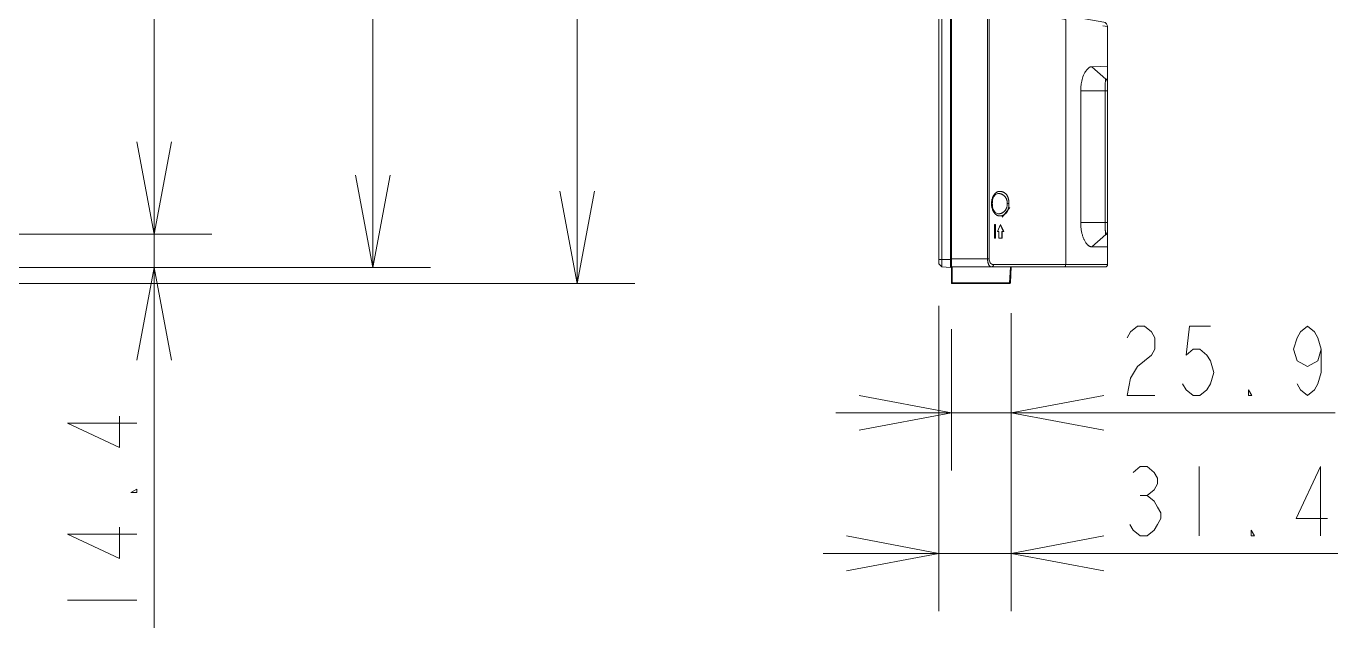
# Model space of a CAD drawing. Extents: x -382 to 1420, y -377 to 265.
# Drawn here: x -270.34 to -248, y -31.89 to -21.65 of the extents above; entities that cross this region are included whole.
import ezdxf

# ---------------------------------------------------------------- set-up
doc = ezdxf.new("R2010")
doc.units = 0
doc.header["$MEASUREMENT"] = 0
doc.layers.add('AV-Detl-Obje', color=84, linetype='CONTINUOUS')
doc.layers.add('PDF_レイヤー 1', color=7, linetype='CONTINUOUS')

msp = doc.modelspace()

# ---------------------------------------------------------------- linework, layer by layer
at = {"layer": 'AV-Detl-Obje', "lineweight": 0}
for points in [[(-254.79406, -25.69579), (-254.79406, 7.00394), (-254.74226, 7.05574)], [(-254.74224, 7.05573), (-254.74224, -25.74747), (-254.79404, -25.69581)], [(-254.59713, 7.06839), (-254.59713, -25.76022), (-254.74226, -25.74744)], [(-254.57746, 7.04876), (-254.57746, -25.74055), (-254.59719, -25.74055)], [(-253.93706, -25.61065), (-253.93706, 6.84425), (-253.93637, 6.853), (-253.93623, 6.86091), (-253.93651, 6.86952)], [(-251.92023, -25.70896), (-251.92023, -21.65737)], [(-251.94698, -22.55152), (-252.18862, -22.3389), (-252.04016, -22.33876)], [(-252.04012, -22.33876), (-251.92027, -22.3389)], [(-251.92028, -22.57515), (-251.92028, -22.57585), (-251.92028, -22.57599), (-251.92042, -22.57599), (-251.92056, -22.57571), (-251.92084, -22.57446), (-251.9214, -22.57085), (-251.92209, -22.56752), (-251.92278, -22.56516), (-251.92362, -22.56293), (-251.92445, -22.56113), (-251.92542, -22.5596), (-251.92639, -22.55821), (-251.92737, -22.55696), (-251.92862, -22.55599), (-251.92987, -22.55502), (-251.93126, -22.55446), (-251.93264, -22.55391), (-251.93445, -22.55335), (-251.93653, -22.55293), (-251.93917, -22.55266), (-251.94264, -22.55224), (-251.945, -22.55196), (-251.94695, -22.55155), (-251.94431, -22.55391), (-251.94181, -22.55654), (-251.93931, -22.55932), (-251.93709, -22.56224), (-251.93473, -22.56543), (-251.93264, -22.56863), (-251.9307, -22.57196), (-251.92876, -22.57557), (-251.92792, -22.57738), (-251.92639, -22.58099), (-251.92501, -22.5846), (-251.92376, -22.58849), (-251.92265, -22.59224), (-251.92167, -22.59585), (-251.92098, -22.59974), (-251.9207, -22.60335), (-251.92042, -22.60696), (-251.92028, -22.61057)], [(-252.37767, -22.75212), (-252.37767, -24.99415)], [(-253.88687, -24.7078), (-253.88937, -24.67127)], [(-253.86843, -24.77167), (-253.8869, -24.70778)], [(-253.88485, -24.65951), (-253.88485, -24.65979), (-253.88512, -24.66076), (-253.88526, -24.66187), (-253.8854, -24.66257), (-253.88554, -24.66354), (-253.88554, -24.66465), (-253.88568, -24.66562), (-253.88568, -24.66673), (-253.88582, -24.66784), (-253.88582, -24.66868), (-253.88582, -24.66979)], [(-253.88525, -24.66982), (-253.88539, -24.66982), (-253.88553, -24.66982), (-253.88567, -24.66982), (-253.8858, -24.66982)], [(-253.88525, -24.6728), (-253.88539, -24.6728), (-253.88553, -24.6728), (-253.88567, -24.6728), (-253.8858, -24.6728)], [(-253.88579, -24.66982), (-253.88579, -24.67273)], [(-253.88579, -24.6728), (-253.88579, -24.67363), (-253.88579, -24.67488), (-253.88565, -24.67586), (-253.88565, -24.67627), (-253.88565, -24.67738), (-253.88551, -24.67863), (-253.88537, -24.67975), (-253.88523, -24.681), (-253.8851, -24.68197), (-253.88482, -24.68322), (-253.88454, -24.68433)], [(-253.8843, -24.6827), (-253.88444, -24.68145), (-253.88472, -24.67993), (-253.885, -24.67826), (-253.88514, -24.67632), (-253.88528, -24.67409), (-253.88528, -24.67284)], [(-253.88403, -24.68338), (-253.8843, -24.68241), (-253.88458, -24.68102), (-253.88486, -24.6795), (-253.88514, -24.67727), (-253.88528, -24.67477)], [(-253.88525, -24.66833), (-253.88511, -24.66597), (-253.88497, -24.66402), (-253.88469, -24.66222), (-253.88442, -24.66069), (-253.88414, -24.65986)], [(-253.88525, -24.67273), (-253.88525, -24.66982), (-253.88525, -24.66787), (-253.88511, -24.66551), (-253.88483, -24.66329), (-253.88455, -24.66162), (-253.88428, -24.66037), (-253.88414, -24.65996)], [(-253.88525, -24.67484), (-253.88525, -24.67276)], [(-253.88212, -24.65341), (-253.8824, -24.65341), (-253.88268, -24.65369), (-253.88268, -24.65383), (-253.8831, -24.65425), (-253.88337, -24.65466), (-253.88351, -24.65508), (-253.88379, -24.65564), (-253.88393, -24.65619), (-253.88421, -24.65661), (-253.88435, -24.65716), (-253.88448, -24.65772), (-253.88462, -24.65827)], [(-253.88457, -24.68433), (-253.88443, -24.68474), (-253.88429, -24.6853), (-253.88415, -24.68586), (-253.88401, -24.68641), (-253.88373, -24.68697), (-253.8836, -24.68738), (-253.88332, -24.68794), (-253.88304, -24.68836), (-253.88262, -24.68891), (-253.88235, -24.68905), (-253.88207, -24.68919)], [(-253.88417, -24.65991), (-253.88375, -24.65852)], [(-253.88389, -24.65883), (-253.88361, -24.65855), (-253.88333, -24.65814), (-253.88292, -24.65758), (-253.88292, -24.6573), (-253.88264, -24.65675), (-253.88236, -24.65619), (-253.88222, -24.65578), (-253.88208, -24.65522), (-253.88208, -24.65453), (-253.88208, -24.65397), (-253.88208, -24.65341)], [(-253.88376, -24.65857), (-253.88376, -24.65857)], [(-253.88212, -24.61651), (-253.8824, -24.61485)], [(-253.88217, -24.65341), (-253.88203, -24.65328), (-253.88189, -24.65328), (-253.88175, -24.65328), (-253.88161, -24.65328), (-253.88147, -24.65328), (-253.88133, -24.65328), (-253.88105, -24.65328), (-253.88078, -24.65328), (-253.88078, -24.65341), (-253.88064, -24.65341), (-253.88064, -24.63383)], [(-253.88132, -24.6214), (-253.88215, -24.61654)], [(-253.88212, -24.61651), (-253.88212, -24.61651)], [(-253.88212, -24.68922), (-253.88198, -24.68922), (-253.88185, -24.68936), (-253.88171, -24.68936), (-253.88157, -24.68936), (-253.88143, -24.68936), (-253.88129, -24.68936), (-253.88115, -24.68936), (-253.88101, -24.68936), (-253.88087, -24.68936), (-253.88074, -24.68922), (-253.8806, -24.68922)], [(-253.88212, -24.7261), (-253.88129, -24.72124)], [(-253.88212, -24.7261), (-253.88212, -24.7261)], [(-253.88172, -24.76353), (-253.88158, -24.76395), (-253.87922, -24.77047), (-253.87686, -24.77686), (-253.87422, -24.78297), (-253.87158, -24.78894), (-253.86881, -24.79464), (-253.86589, -24.80033), (-253.86353, -24.8045), (-253.86033, -24.80991), (-253.857, -24.81505), (-253.85367, -24.82019), (-253.85006, -24.82505), (-253.84645, -24.82991), (-253.84284, -24.83436), (-253.83909, -24.83866), (-253.8352, -24.84269), (-253.83145, -24.84672), (-253.82742, -24.85047), (-253.82339, -24.8538), (-253.8195, -24.85727), (-253.81534, -24.86019), (-253.81131, -24.86324), (-253.80714, -24.86588), (-253.80312, -24.86838), (-253.79881, -24.8706)], [(-253.88092, -24.62778), (-253.88133, -24.62139)], [(-253.88132, -24.72123), (-253.8809, -24.71484)], [(-253.88064, -24.63387), (-253.88092, -24.62776)], [(-253.88092, -24.71485), (-253.88064, -24.70874), (-253.88064, -24.68916)], [(-253.78652, -24.84395), (-253.83221, -24.82229), (-253.86846, -24.7716)], [(-253.78562, -24.84394), (-253.7809, -24.84436), (-253.77631, -24.84436), (-253.77173, -24.84436), (-253.76701, -24.84408), (-253.76229, -24.84366), (-253.75743, -24.84297), (-253.75257, -24.84213), (-253.74771, -24.84116), (-253.74284, -24.83991), (-253.73798, -24.83852), (-253.73298, -24.83686), (-253.72826, -24.83505), (-253.72326, -24.83311), (-253.71854, -24.83088), (-253.71382, -24.82852), (-253.7091, -24.82602), (-253.70563, -24.82408), (-253.70118, -24.82116), (-253.69674, -24.81825), (-253.69257, -24.81505), (-253.68827, -24.81186), (-253.68438, -24.80853), (-253.68063, -24.80505), (-253.67688, -24.80144), (-253.67327, -24.79769), (-253.66993, -24.7938), (-253.66646, -24.78978), (-253.66327, -24.78547), (-253.65994, -24.78103), (-253.65702, -24.77645), (-253.65396, -24.77186), (-253.65132, -24.76686), (-253.64855, -24.76186), (-253.64619, -24.75672), (-253.64369, -24.75145), (-253.64146, -24.74603), (-253.63938, -24.74048), (-253.63744, -24.73478), (-253.63563, -24.72895), (-253.6341, -24.72298), (-253.63258, -24.71701), (-253.63119, -24.71103), (-253.63022, -24.70478), (-253.62938, -24.69867), (-253.62855, -24.69242), (-253.62799, -24.68618), (-253.62772, -24.68006), (-253.62744, -24.67395), (-253.62744, -24.67132), (-253.59869, -24.67132)], [(-253.582, -24.73452), (-253.71657, -24.90048)], [(-253.84822, -25.02556), (-253.84822, -25.26179)], [(-253.82571, -25.02556), (-253.84821, -25.02556)], [(-253.83534, -25.2618), (-253.83534, -25.02558)], [(-253.82571, -25.2618), (-253.82571, -25.02558)], [(-253.74082, -25.02556), (-253.79526, -25.14375)], [(-253.7952, -25.14368), (-253.76923, -25.14368)], [(-253.76916, -25.14368), (-253.76916, -25.26186)], [(-253.74569, -25.03613), (-253.69903, -25.13737)], [(-253.68656, -25.14368), (-253.74086, -25.02549)], [(-253.72237, -25.2618), (-253.72237, -25.14362)], [(-253.72237, -25.14368), (-253.68654, -25.14368)], [(-253.7126, -25.2618), (-253.7126, -25.14362)], [(-252.18862, -25.40747), (-251.94698, -25.19485)], [(-251.92674, -25.18641), (-251.92827, -25.18766), (-251.92994, -25.18905), (-251.93007, -25.18905), (-251.93202, -25.19002), (-251.9341, -25.19113), (-251.93424, -25.19113), (-251.93619, -25.19196), (-251.93827, -25.1928), (-251.94049, -25.19349), (-251.94257, -25.19405), (-251.9448, -25.19446), (-251.94702, -25.19488)], [(-251.92023, -25.17122), (-251.92023, -25.17094), (-251.92023, -25.17122), (-251.92051, -25.17344), (-251.92078, -25.17594), (-251.92106, -25.17816), (-251.92162, -25.17983), (-251.9219, -25.18052), (-251.92217, -25.18121), (-251.92273, -25.18233), (-251.92342, -25.18344), (-251.92439, -25.18441), (-251.92551, -25.18538), (-251.92676, -25.18635)], [(-253.84822, -25.2618), (-253.82573, -25.2618)], [(-253.76916, -25.2618), (-253.71264, -25.2618)], [(-252.04012, -25.4076), (-252.18858, -25.40746)], [(-251.92023, -25.40747), (-252.04008, -25.40761)], [(-254.79406, -25.62243), (-254.57741, -25.62243)], [(-254.57746, -25.61062), (-253.93711, -25.61062)], [(-253.89569, -25.74841), (-253.89805, -25.74828), (-253.90055, -25.748), (-253.90319, -25.74758), (-253.90569, -25.74689), (-253.90847, -25.74591), (-253.91111, -25.74494), (-253.91388, -25.74369), (-253.91472, -25.74328), (-253.91736, -25.74175), (-253.92013, -25.73994), (-253.92277, -25.73814), (-253.92541, -25.73592), (-253.92791, -25.73369), (-253.93041, -25.73119), (-253.93291, -25.72842), (-253.93513, -25.72564), (-253.93749, -25.72244), (-253.93972, -25.71911), (-253.94208, -25.7155), (-253.9443, -25.71147), (-253.94624, -25.70745), (-253.94833, -25.703), (-253.95041, -25.69828), (-253.95221, -25.69314), (-253.95416, -25.68773), (-253.95596, -25.68189), (-253.95749, -25.67592), (-253.95916, -25.66925), (-253.95958, -25.66759)], [(-254.56485, -25.74841), (-254.56485, -26.03186)], [(-253.86763, -25.72821), (-253.86832, -25.72974), (-253.86957, -25.73196), (-253.87096, -25.73418), (-253.87249, -25.7364), (-253.87415, -25.73821), (-253.87596, -25.74001), (-253.87776, -25.74168), (-253.87971, -25.74307), (-253.88068, -25.74376), (-253.88276, -25.74501), (-253.88485, -25.74598), (-253.88707, -25.74696), (-253.88929, -25.74765), (-253.89137, -25.74807), (-253.8936, -25.74834), (-253.89568, -25.74848)], [(-253.86342, -25.70896), (-253.86342, -25.71076), (-253.86356, -25.71271), (-253.86383, -25.71465), (-253.86411, -25.71674), (-253.86453, -25.71854), (-253.86453, -25.71882), (-253.86508, -25.72076), (-253.8655, -25.72271), (-253.86619, -25.72451), (-253.86675, -25.72632), (-253.86758, -25.72826)], [(-253.58743, -26.02075), (-253.58646, -26.02075), (-253.58521, -26.02089), (-253.58409, -26.02089), (-253.58284, -26.02103), (-253.58257, -26.02103), (-253.58132, -26.02103), (-253.58007, -26.02103), (-253.57896, -26.02103), (-253.57882, -26.02103), (-253.57785, -26.02089), (-253.57646, -26.02103), (-253.5759, -26.02103), (-253.57562, -26.02089), (-253.57562, -26.02075), (-253.55896, -25.74841)], [(-253.57075, -25.74841), (-253.58741, -26.02075)], [(-252.66438, -25.74841), (-252.66202, -25.74828), (-252.65925, -25.74814), (-252.65647, -25.74772), (-252.65411, -25.74716), (-252.65175, -25.74661), (-252.6498, -25.74578), (-252.648, -25.74508), (-252.64633, -25.74411), (-252.6448, -25.743), (-252.64355, -25.74175), (-252.6423, -25.7405), (-252.64133, -25.73925), (-252.64036, -25.73758), (-252.63953, -25.73578), (-252.63883, -25.73397), (-252.63841, -25.73203), (-252.638, -25.7298), (-252.638, -25.72967), (-252.63786, -25.72758), (-252.63786, -25.7255), (-252.63814, -25.72356), (-252.63841, -25.72175), (-252.63897, -25.71994), (-252.63966, -25.71842), (-252.6405, -25.71689)]]:
    msp.add_lwpolyline(points, dxfattribs=at)
for points in [[(-254.57746, 7.05659), (-254.57746, -25.74841), (-251.9595, -25.74841, 0.41401903), (-251.92026, -25.70896), (-253.86342, -25.70896), (-253.86619, -25.70896), (-253.86925, -25.70868), (-253.87231, -25.70827), (-253.8755, -25.70771), (-253.87855, -25.70702), (-253.87883, -25.70688), (-253.88189, -25.70604), (-253.8848, -25.70493), (-253.88772, -25.70368), (-253.8905, -25.70229), (-253.89328, -25.70077, -0.18372293), (-253.93177, -25.64656), (-253.93274, -25.64337), (-253.93358, -25.63976), (-253.93441, -25.63629), (-253.93511, -25.63267), (-253.93566, -25.62906), (-253.93566, -25.62879), (-253.93622, -25.62518), (-253.93663, -25.62143), (-253.93691, -25.61781), (-253.93705, -25.61434), (-253.93705, -25.61059)], [(-253.9612, -25.66013, -0.04310167), (-253.96595, -25.61062), (-253.96595, 6.84425), (-253.93706, 6.84425), (-253.05434, 5.1687), (-252.98309, 5.1687)], [(-252.63223, -25.70896), (-252.63225, -21.53437), (-253.05429, -21.45993, 0.00848471), (-253.04545, -21.45435), (-253.03864, -21.45005), (-253.03212, -21.44546), (-253.02976, -21.4438), (-253.02309, -21.43921), (-253.01698, -21.43463), (-253.01128, -21.42991), (-253.00587, -21.42546), (-253.00087, -21.42116), (-252.99615, -21.41672), (-252.9917, -21.41227), (-252.98726, -21.40783), (-252.98712, -21.40755), (-252.98315, -21.40386), (-251.98536, -21.57976, -0.36413995), (-251.92023, -21.65739), (-252.00119, -21.64322)], [(-251.92028, -25.13579), (-251.92042, -25.1394), (-251.9207, -25.14287), (-251.92098, -25.14662), (-251.92167, -25.15037), (-251.92265, -25.15412), (-251.92362, -25.15773), (-251.92501, -25.16162), (-251.92639, -25.16523), (-251.92792, -25.16884), (-251.92876, -25.17065), (-251.9307, -25.17426), (-251.93264, -25.17759), (-251.93473, -25.18092), (-251.93709, -25.18412), (-251.93931, -25.18703), (-251.94181, -25.18981), (-251.94431, -25.19231), (-251.94695, -25.19481), (-251.94806, -25.19495), (-251.94903, -25.19495), (-251.94945, -25.19481), (-251.94986, -25.19467), (-251.95042, -25.19426), (-251.95111, -25.1937), (-251.95167, -25.19287), (-251.95223, -25.19189), (-251.95278, -25.19064), (-251.95334, -25.18898), (-251.95361, -25.18689), (-251.95389, -25.18426), (-251.95417, -25.18078), (-251.95431, -25.1762), (-251.95431, -25.17328), (-251.95459, -25.16634), (-251.955, -25.15967), (-251.95556, -25.15329), (-251.95611, -25.14676), (-251.95709, -25.13982), (-251.9575, -25.1369), (-251.95861, -25.12954), (-251.95945, -25.12329), (-251.96, -25.1176), (-251.96038, -25.11222, -0.0108695), (-251.96239, -25.05867, -0.00646177), (-251.96281, -24.99409), (-251.96281, -22.75212, -0.00539553), (-251.96241, -22.68771, -0.0070318), (-251.96064, -22.63752, -0.01583221), (-251.95657, -22.58925), (-251.95643, -22.58717), (-251.95602, -22.58453), (-251.9556, -22.58161), (-251.95518, -22.57897), (-251.95477, -22.5762), (-251.95435, -22.57342), (-251.95421, -22.57272), (-251.95366, -22.56981), (-251.95324, -22.56717), (-251.95268, -22.56439), (-251.95116, -22.5586), (-251.95102, -22.55777), (-251.95074, -22.55707), (-251.95046, -22.55624), (-251.95018, -22.55555), (-251.94991, -22.55471), (-251.94949, -22.55388), (-251.94907, -22.55305), (-251.9488, -22.55263), (-251.94824, -22.55207), (-251.94796, -22.55166), (-251.94741, -22.55152), (-251.94699, -22.55152)], [(-251.92023, -22.75212), (-252.37769, -22.75212, -0.02568064), (-252.37388, -22.6751, -0.01606663), (-252.36697, -22.62329, -0.00880613), (-252.36438, -22.60973)], [(-253.62738, -24.67129), (-253.62738, -24.66879), (-253.62766, -24.66268), (-253.62794, -24.65643), (-253.62849, -24.65018), (-253.62933, -24.64393), (-253.63016, -24.63782), (-253.63127, -24.63157), (-253.63252, -24.6256), (-253.63405, -24.61963), (-253.63558, -24.61365), (-253.63752, -24.60782), (-253.63933, -24.60227), (-253.64141, -24.59657), (-253.64377, -24.59116), (-253.64613, -24.58588), (-253.64863, -24.58074), (-253.65127, -24.57574), (-253.65405, -24.57088), (-253.65696, -24.56616), (-253.66002, -24.56158), (-253.66321, -24.55713), (-253.66655, -24.55296), (-253.66988, -24.5488), (-253.67321, -24.54491), (-253.67696, -24.54116), (-253.68057, -24.53755), (-253.68432, -24.53408), (-253.68835, -24.53074), (-253.69252, -24.52755), (-253.69668, -24.5245), (-253.70126, -24.52144), (-253.70571, -24.51866), (-253.70904, -24.51658), (-253.71376, -24.51408), (-253.71862, -24.51172), (-253.72335, -24.5095), (-253.72821, -24.50755), (-253.73293, -24.50575), (-253.73793, -24.50408), (-253.74279, -24.50269), (-253.74779, -24.50158), (-253.75265, -24.50047), (-253.75737, -24.49964), (-253.76223, -24.49894), (-253.76695, -24.49853), (-253.77168, -24.49825), (-253.7764, -24.49825), (-253.78098, -24.49839), (-253.7864, -24.49868), (-253.82646, -24.51579), (-253.86035, -24.55537), (-253.88126, -24.6072), (-253.88932, -24.66368), (-253.88932, -24.67132), (-253.89654, -24.67132, 0.00985632), (-253.89623, -24.68215, 0.02342857), (-253.89401, -24.70938, 0.00940257), (-253.89212, -24.72192, 0.01030224), (-253.89022, -24.73162, 0.01805057), (-253.88776, -24.74263)], [(-253.89651, -24.67129, -0.00999822), (-253.89643, -24.66084, -0.01870774), (-253.89401, -24.63318, -0.02734685), (-253.89033, -24.61095, -0.01805057), (-253.88644, -24.59478, -0.02008977), (-253.88172, -24.57909), (-253.88158, -24.57881), (-253.87922, -24.57228), (-253.87686, -24.56589), (-253.87436, -24.55978), (-253.87172, -24.55381), (-253.86881, -24.54812), (-253.86603, -24.54242), (-253.86381, -24.53867), (-253.86075, -24.53326), (-253.85742, -24.52798), (-253.85395, -24.52298), (-253.85047, -24.51812), (-253.84686, -24.51326), (-253.84325, -24.50868), (-253.83936, -24.50437), (-253.83561, -24.50034), (-253.83186, -24.49632), (-253.82784, -24.49257), (-253.82381, -24.4891), (-253.81992, -24.48576), (-253.81575, -24.48271), (-253.81173, -24.47965), (-253.80756, -24.47701), (-253.80353, -24.47451), (-253.79927, -24.47222), (-253.79538, -24.47028), (-253.79135, -24.46861), (-253.78719, -24.46708), (-253.78288, -24.46569), (-253.77844, -24.46444), (-253.77372, -24.46361), (-253.76886, -24.46278), (-253.764, -24.46222), (-253.759, -24.46195), (-253.75386, -24.46181), (-253.74858, -24.46195), (-253.74316, -24.46236), (-253.73775, -24.46292), (-253.73219, -24.46361), (-253.72664, -24.46472), (-253.72108, -24.46611), (-253.71539, -24.46764), (-253.70969, -24.46931), (-253.70414, -24.47139), (-253.69872, -24.47375), (-253.69497, -24.47528), (-253.6897, -24.47792), (-253.68456, -24.48083), (-253.67956, -24.48361), (-253.6747, -24.48667), (-253.67011, -24.49), (-253.66567, -24.49333), (-253.66137, -24.49708), (-253.6572, -24.50083), (-253.65303, -24.50472), (-253.64914, -24.50902), (-253.64539, -24.51333), (-253.64165, -24.51791), (-253.63817, -24.52263), (-253.6347, -24.52763), (-253.63151, -24.53291), (-253.62831, -24.53847), (-253.62526, -24.54416), (-253.62234, -24.55013), (-253.61956, -24.55624), (-253.61706, -24.56263), (-253.61456, -24.5693), (-253.6122, -24.57624), (-253.61012, -24.58346), (-253.60804, -24.59082), (-253.60623, -24.59832), (-253.6047, -24.60638), (-253.60318, -24.61429), (-253.60179, -24.62276), (-253.60082, -24.63137), (-253.59984, -24.64012), (-253.59929, -24.64901), (-253.59887, -24.65818), (-253.59873, -24.66734), (-253.59873, -24.67125), (-253.59873, -24.67486), (-253.59887, -24.68416), (-253.59929, -24.69333), (-253.59984, -24.70222), (-253.60068, -24.71096), (-253.60179, -24.71944), (-253.60304, -24.72791), (-253.60457, -24.73596), (-253.60609, -24.74388), (-253.6079, -24.75152), (-253.60998, -24.75888), (-253.61206, -24.7661), (-253.61443, -24.77304), (-253.61679, -24.77971), (-253.61942, -24.7861), (-253.6222, -24.79235), (-253.62512, -24.79818), (-253.62817, -24.80387), (-253.63123, -24.80943), (-253.63456, -24.81471), (-253.63803, -24.81971), (-253.64151, -24.82443), (-253.64526, -24.82901), (-253.64901, -24.83331), (-253.65289, -24.83762), (-253.65706, -24.84165), (-253.66123, -24.8454), (-253.66539, -24.84901), (-253.66984, -24.85248), (-253.67442, -24.85581), (-253.67928, -24.85887), (-253.68428, -24.86178), (-253.68942, -24.86456), (-253.6947, -24.8672), (-253.69831, -24.86873), (-253.70372, -24.87109), (-253.70928, -24.87317), (-253.71497, -24.87484), (-253.72067, -24.87651), (-253.72622, -24.87789), (-253.73178, -24.87901), (-253.73733, -24.8797), (-253.74275, -24.88039), (-253.74816, -24.88067), (-253.75344, -24.88081), (-253.75858, -24.88081), (-253.76358, -24.88039), (-253.76844, -24.87998), (-253.77316, -24.87928), (-253.77788, -24.87831), (-253.78233, -24.8772), (-253.78663, -24.87581), (-253.7908, -24.87414), (-253.79496, -24.87262), (-253.79885, -24.87067)], [(-252.18862, -25.40743), (-252.19334, -25.40729), (-252.19807, -25.40688), (-252.20293, -25.40604), (-252.20751, -25.40507), (-252.21223, -25.40368), (-252.21695, -25.40201), (-252.22167, -25.40007), (-252.2264, -25.39757), (-252.2314, -25.39479), (-252.23612, -25.39188), (-252.24098, -25.3884), (-252.24598, -25.38452), (-252.25084, -25.38021), (-252.25598, -25.37549), (-252.26112, -25.37021), (-252.26639, -25.36452), (-252.27167, -25.35813), (-252.27709, -25.35132), (-252.2825, -25.34383), (-252.2882, -25.33577), (-252.29389, -25.32674), (-252.29986, -25.31702), (-252.3, -25.31674), (-252.30625, -25.30605), (-252.31208, -25.29536), (-252.31778, -25.28439), (-252.32305, -25.27341), (-252.32805, -25.26244), (-252.33264, -25.25119), (-252.33708, -25.23995), (-252.34152, -25.22842), (-252.34541, -25.21675), (-252.34902, -25.20481), (-252.35263, -25.19259), (-252.35583, -25.18009), (-252.35902, -25.16717), (-252.3618, -25.15384), (-252.36458, -25.13995), (-252.36694, -25.12565), (-252.36916, -25.11051), (-252.37124, -25.0944), (-252.37319, -25.07732), (-252.3738, -25.07309, -0.01344842), (-252.3774, -25.01812, -0.00433468), (-252.37767, -24.99409), (-251.92021, -24.99409)], [(-254.57665, -26.02007), (-254.57651, -26.02007), (-254.57651, -26.02021), (-254.57623, -26.02035), (-254.57567, -26.02035), (-254.57442, -26.02035), (-254.57415, -26.02035), (-254.57317, -26.02049), (-254.5729, -26.02063), (-254.57178, -26.02063), (-254.57053, -26.02063), (-254.56929, -26.02063), (-254.56831, -26.02077), (-254.5672, -26.02077), (-254.56595, -26.02077), (-254.56485, -26.02075), (-253.58743, -26.02077), (-253.58743, -26.03188), (-254.56484, -26.03188, -0.41470589), (-254.57665, -26.02006), (-254.57665, -25.74841)]]:
    msp.add_lwpolyline(points, format="xyb", dxfattribs=at)
msp.add_lwpolyline([(-253.88376, -24.6842), (-253.88376, -24.68406), (-253.88404, -24.68337, -0.18986892)], format="xyb", close=True, dxfattribs=at)
for centre, radius, start, end in [((-251.93932, -22.56352), 0.01277, 157.619862, 171.869897), ((-253.79405, -24.62256), 0.0965, 163.295551, 166.456434), ((-253.72784, -24.7357), 0.15422, 172.958977, 174.360639)]:
    msp.add_arc(centre, radius, start, end, dxfattribs=at)
msp.add_ellipse((-252.25156, -22.55063), major_axis=(0.07326, 0.20953), ratio=0.43195111, start_param=0.10943348, end_param=2.00326151, dxfattribs=at)
for points in [[(-253.88783, -24.74264), (-253.88742, -24.74445), (-253.88686, -24.74611), (-253.88644, -24.74792)], [(-253.88647, -24.74793), (-253.88494, -24.75321), (-253.88355, -24.75835), (-253.88175, -24.76349)], [(-253.88457, -24.65829), (-253.88471, -24.65871), (-253.88471, -24.65912), (-253.88485, -24.65954)], [(-253.88417, -24.66005), (-253.88194, -24.65852), (-253.88069, -24.65616), (-253.88069, -24.65339)], [(-253.88064, -24.68922), (-253.88064, -24.68644), (-253.88203, -24.68408), (-253.88411, -24.68255)], [(-253.88212, -24.61651), (-253.88212, -24.61596), (-253.88226, -24.6154), (-253.8824, -24.61485)], [(-253.88132, -24.62181), (-253.8816, -24.62), (-253.88174, -24.61833), (-253.88215, -24.61653)], [(-253.88212, -24.7261), (-253.88198, -24.72569), (-253.88198, -24.72527), (-253.88185, -24.72485)], [(-253.88186, -24.72488), (-253.88158, -24.72335), (-253.88144, -24.72196), (-253.8813, -24.72057)], [(-253.88092, -24.62764), (-253.88092, -24.62569), (-253.88119, -24.62389), (-253.88133, -24.62181)], [(-253.88092, -24.62764), (-253.88078, -24.62972), (-253.88064, -24.63181), (-253.88064, -24.63389)], [(-253.88092, -24.71674), (-253.88092, -24.71605), (-253.88092, -24.71535), (-253.88078, -24.71452)], [(-253.88064, -24.70874), (-253.88064, -24.71069), (-253.88078, -24.71263), (-253.88078, -24.71458)], [(-253.9612, -25.66013), (-253.96064, -25.66277), (-253.96023, -25.66513), (-253.95953, -25.66763)], [(-253.58743, -26.03188), (-253.58118, -26.03188), (-253.5759, -26.02701), (-253.57562, -26.02077)]]:
    msp.add_open_spline(points, degree=3, dxfattribs=at)
at = {"layer": 'PDF_レイヤー 1', "lineweight": 0}
for points in [[(-268.1595, -31.89316), (-268.1595, 9.25471)], [(-264.43512, -25.76022), (-264.43512, 7.06839)], [(-260.95466, -26.03188), (-260.95466, 7.06838)], [(-264.73037, -24.18551), (-264.43512, -25.76023), (-264.13987, -24.18551)], [(-261.24991, -24.45717), (-260.95466, -26.03189), (-260.65941, -24.45717)], [(-276.69681, -25.19332), (-267.17529, -25.19332)], [(-276.30316, -25.76022), (-263.45097, -25.76022)], [(-267.86424, -27.33493), (-268.1595, -25.7602), (-268.45475, -27.33493)], [(-280.02768, -26.03188), (-259.97057, -26.03188)], [(-254.79406, -26.40972), (-254.79406, -31.60995)], [(-253.55894, -26.53571), (-253.55894, -31.60998)], [(-251.58619, -26.9545), (-251.52703, -26.85604), (-251.40898, -26.75757), (-251.29094, -26.75757), (-251.17275, -26.85604), (-251.11387, -26.9545), (-251.11387, -27.15129), (-251.17275, -27.24975), (-251.29094, -27.34808), (-251.40898, -27.44654), (-251.52703, -27.64333), (-251.58619, -27.93858), (-251.11387, -27.93858)], [(-250.16894, -26.75757), (-250.52335, -26.75757), (-250.58238, -27.24975), (-250.46419, -27.15129), (-250.34601, -27.15129), (-250.22796, -27.24975), (-250.16894, -27.34808), (-250.10992, -27.545), (-250.16894, -27.74179), (-250.22796, -27.84026), (-250.34601, -27.93858), (-250.46419, -27.93858), (-250.58238, -27.84026), (-250.64126, -27.74179)], [(-248.27933, -27.15129), (-248.33849, -27.34808), (-248.51556, -27.44654), (-248.69277, -27.34808), (-248.75165, -27.15129), (-248.69277, -26.9545), (-248.63374, -26.85604), (-248.51556, -26.75757), (-248.39751, -26.85604), (-248.33849, -26.9545), (-248.27933, -27.15129), (-248.27933, -27.545), (-248.33849, -27.74179), (-248.39751, -27.84026), (-248.51556, -27.93858), (-248.63374, -27.84026), (-248.69277, -27.74179)], [(-254.57665, -26.80735), (-254.57665, -29.21797)], [(-256.15121, -28.52907), (-254.57663, -28.23382), (-256.15121, -27.93857)], [(-251.98424, -27.93857), (-253.55896, -28.23382), (-251.98424, -28.52907)], [(-268.45475, -28.40918), (-269.63575, -28.40918), (-268.75, -28.82261), (-268.75, -28.29099)], [(-256.54493, -28.23382), (-248.04318, -28.23382)], [(-251.48339, -29.24801), (-251.36521, -29.14954), (-251.24716, -29.14954), (-251.12898, -29.24801), (-251.06996, -29.34647), (-251.06996, -29.44479), (-251.12898, -29.54326), (-251.24716, -29.64172), (-251.12898, -29.74005), (-251.06996, -29.83851), (-251.01093, -29.93697), (-251.01093, -30.0353), (-251.06996, -30.13376), (-251.12898, -30.23222), (-251.24716, -30.33055), (-251.36521, -30.33055), (-251.48339, -30.23222), (-251.54241, -30.13376)], [(-250.36139, -29.14954), (-250.36139, -30.33055)], [(-248.29465, -30.33054), (-248.29465, -29.14953), (-248.70808, -30.03528), (-248.17646, -30.03528)], [(-251.36526, -29.64171), (-251.24708, -29.64171)], [(-268.45475, -30.2988), (-269.63575, -30.2988), (-268.75, -30.71224), (-268.75, -30.18062)], [(-256.36861, -30.92102), (-254.79403, -30.62577), (-256.36861, -30.33052)], [(-251.98424, -30.33054), (-253.55896, -30.62579), (-251.98424, -30.92104)], [(-256.76233, -30.62579), (-247.99935, -30.62579)], [(-269.63574, -31.42066), (-268.45473, -31.42066)]]:
    msp.add_lwpolyline(points, dxfattribs=at)
for points in [[(-267.86424, -23.61862), (-268.1595, -25.19334), (-268.45475, -23.61862), (-268.1595, -25.19334)], [(-249.46032, -27.93857), (-249.51948, -27.93857), (-249.51948, -27.84024)], [(-268.45475, -29.53118), (-268.45475, -29.5902), (-268.55307, -29.5902)], [(-249.41666, -30.33054), (-249.47568, -30.33054), (-249.47568, -30.23221)]]:
    msp.add_lwpolyline(points, close=True, dxfattribs=at)

doc.saveas('drawing.dxf')
